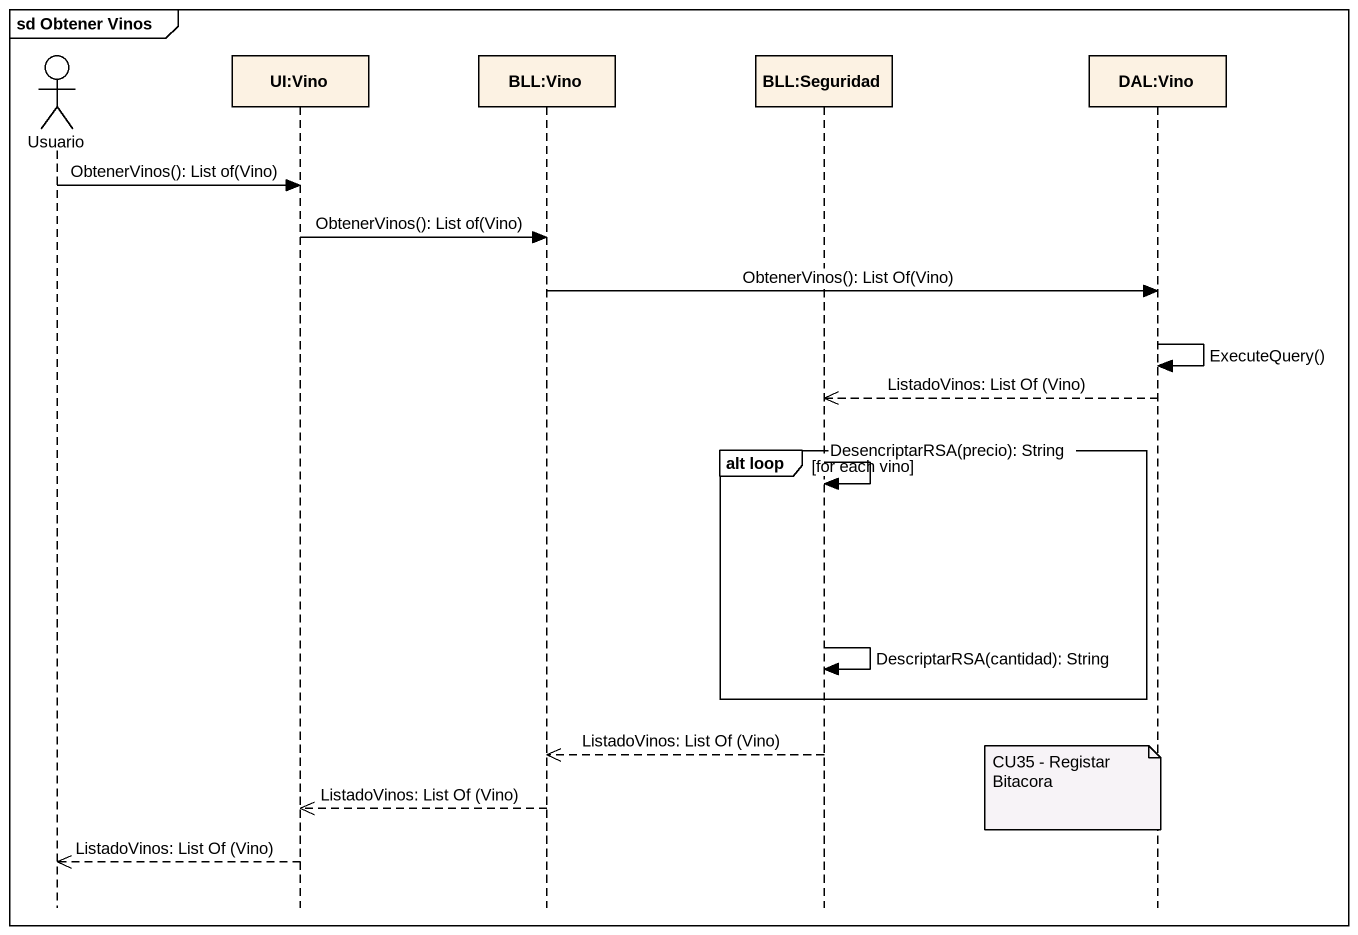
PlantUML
@startuml
mainframe sd Obtener Vinos
hide footbox
actor Usuario
participant "UI:Vino" as UI_Vino
participant "BLL:Vino" as BLL_Vino
participant "BLL:Seguridad" as BLL_Seguridad
participant "DAL:Vino" as DAL_Vino

Usuario -> UI_Vino : ObtenerVinos(): List of(Vino)
UI_Vino -> BLL_Vino : ObtenerVinos(): List of(Vino)
BLL_Vino -> DAL_Vino : ObtenerVinos(): List Of(Vino)
DAL_Vino -> DAL_Vino : ExecuteQuery()
DAL_Vino -->> BLL_Seguridad : ListadoVinos: List Of (Vino)
group alt loop [for each vino]
  BLL_Seguridad -> BLL_Seguridad : DesencriptarRSA(precio): String
  BLL_Seguridad -> BLL_Seguridad : DescriptarRSA(cantidad): String
end
BLL_Seguridad -->> BLL_Vino : ListadoVinos: List Of (Vino)
note over DAL_Vino : CU35 - Registar Bitacora
BLL_Vino -->> UI_Vino : ListadoVinos: List Of (Vino)
UI_Vino -->> Usuario : ListadoVinos: List Of (Vino)
@enduml
